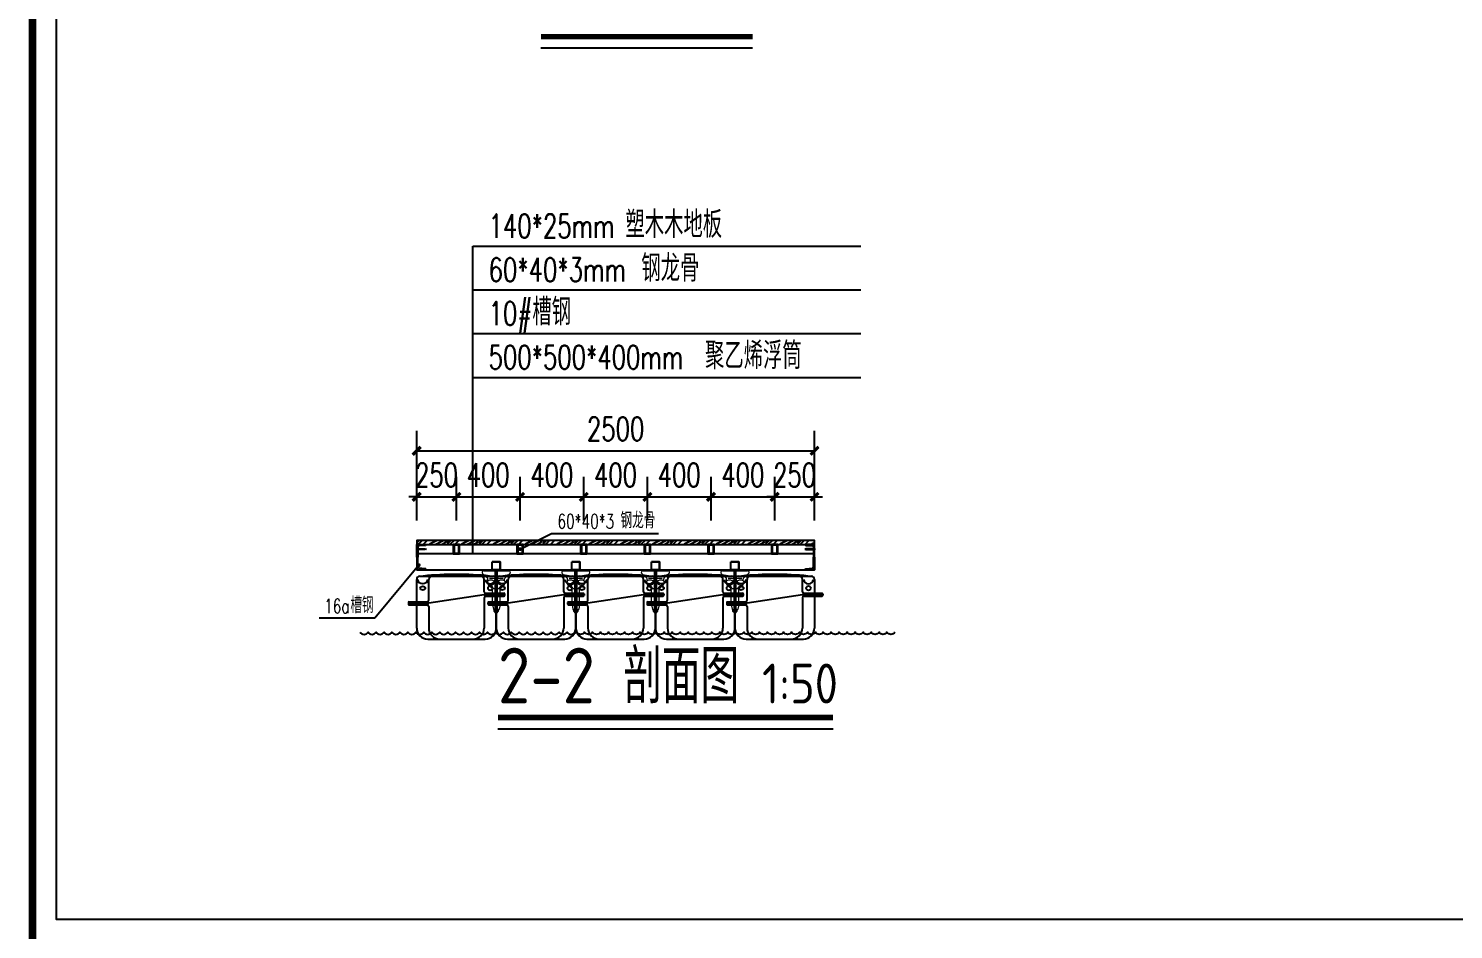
# Model space of a CAD drawing. Extents: x 120685 to 139536, y 100334 to 144511.
# Drawn here: x 120685 to 129640, y 116113 to 121774 of the extents above; entities that cross this region are included whole.
import ezdxf

# ---------------------------------------------------------------- set-up
doc = ezdxf.new("R2010")
doc.units = 0
doc.header["$LTSCALE"] = 1000
doc.header["$MEASUREMENT"] = 0
for name, color, linetype in [('DIM_LEAD', 3, 'Continuous'), ('DIM_SYMB', 3, 'Continuous'), ('PUB_DIM', 3, 'Continuous'), ('PUB_TEXT', 7, 'Continuous'), ('W-FLOAT_BOWL浮筒', 253, 'Continuous'), ('W-STEEL_FRAME钢架', 3, 'Continuous'), ('W-WOOD_FLOOR木地板', 30, 'Continuous'), ('W-WOOD_STUD木龙骨', 25, 'Continuous'), ('变形缝', 4, 'Continuous'), ('塑木板', 32, 'Continuous'), ('短销钉', 253, 'Continuous'), ('螺栓', 146, 'Continuous'), ('龙骨', 10, 'Continuous')]:
    doc.layers.add(name, color=color, linetype=linetype)
doc.layers.add('伯利恒浮筒', color=5, linetype='Continuous', lineweight=5)
doc.styles.add('_TCH_DIM', font='SIMPLEX', dxfattribs={"bigfont": 'GBCBIG'})
doc.styles.add('_TCH_DIM_T3', font='SIMPLEX', dxfattribs={"width": 0.705882, "bigfont": 'GBCBIG'})
doc.styles.get("Standard").update_dxf_attribs({"font": 'gbenor.shx', "bigfont": 'gbcbig.shx'})
doc.dimstyles.new('_TCH_ARCH&&50', dxfattribs={"dimtxt": 148.75, "dimasz": 50, "dimexe": 125, "dimexo": 150, "dimgap": 63.125, "dimtad": 1, "dimdec": 0, "dimzin": 0, "dimdsep": 46, "dimtxsty": '_TCH_DIM_T3', "dimblk": 'ARCHTICK', "dimcen": 0.09, "dimclrt": 7, "dimazin": 2, "dimtfac": 1, "dimtdec": 0, "dimtix": 1, "dimtmove": 2, "dimatfit": 3, "dimfxl": 0, "dimtolj": 1, "dimtzin": 0, "dimarcsym": 0})

# ---------------------------------------------------------------- blocks, each defined once
blk = doc.blocks.new('blhft')
at = {"layer": 'W-FLOAT_BOWL浮筒'}
for p, q in [((-250, 234.5), (-250, 375)), ((-230, 395), (230, 395)), ((-208.5, 397), (208.2, 397)), ((-208.5, 397), (-208.5, 395)), ((-174.3, 244.5), (-174.3, 375)), ((174.3, 298.5), (174.3, 375)), ((208.2, 397), (208.2, 395)), ((250, 375), (250, 288.5)), ((174.3, 279.5), (-174.3, 225.5)), ((174.3, 279.5), (302.1, 279.5)), ((184.3, 288.5), (298.1, 288.5)), ((184.3, 270.5), (298.1, 270.5)), ((250, 270.5), (250, 70)), ((-302, 225.5), (-174.3, 225.5)), ((-298, 234.5), (-184.3, 234.5)), ((-298, 216.5), (-184.3, 216.5)), ((-250, 70), (-250, 216.5)), ((-174.3, 206.5), (-174.3, 70)), ((174.3, 260.5), (174.3, 70)), ((-180, 0), (180, 0))]:
    blk.add_line(p, q, dxfattribs=at)
at = {"layer": 'W-FLOAT_BOWL浮筒', "ltscale": 0.5}
for p, q in [((302.1, 284.5), (302.1, 274.5)), ((-302, 230.5), (-302, 220.5))]:
    blk.add_line(p, q, dxfattribs=at)
at = {"layer": 'W-FLOAT_BOWL浮筒'}
for centre, radius, start, end in [((-230, 375), 20, 90, 180), ((-0.2, -1768.5), 2175.5, 84.50426, 95.49574), ((-154.3, 375), 20, 90, 180), ((154.3, 375), 20, 0, 90), ((230, 375), 20, 0, 90), ((184.3, 298.5), 10, 180, 270), ((184.3, 260.5), 10, 90, 180), ((298.1, 274.5), 4, 270, 0), ((-298, 220.5), 4, 180, 270), ((-184.3, 244.5), 10, 270, 0), ((-184.3, 206.5), 10, 0, 90), ((-180, 70), 70, 180, 270), ((-104.3, 70), 70, 180, 270), ((104.3, 70), 70, 270, 0), ((180, 70), 70, 270, 0)]:
    blk.add_arc(centre, radius, start, end, dxfattribs=at)
at = {"layer": 'W-FLOAT_BOWL浮筒', "ltscale": 0.5}
for centre, start, end in [((298.1, 284.5), 0, 90), ((-298, 230.5), 90, 180)]:
    blk.add_arc(centre, 4, start, end, dxfattribs=at)
at = {"layer": 'W-FLOAT_BOWL浮筒', "extrusion": (0, 0, -1)}
blk.add_ellipse((-212.1, 375), major_axis=(-30.4, 0), ratio=0.921809, start_param=3.141593, end_param=6.283185, dxfattribs=at)
at = {"layer": 'W-FLOAT_BOWL浮筒'}
blk.add_ellipse((211.9, 375.4), major_axis=(30.4, 0.1), ratio=0.921809, start_param=3.141593, end_param=6.283185, dxfattribs=at)
blk.add_ellipse((-212.1, 320.5), major_axis=(-16, 0), ratio=0.75, dxfattribs=at)
at = {"layer": 'W-FLOAT_BOWL浮筒', "extrusion": (0, 0, -1)}
blk.add_ellipse((212.1, 320.5), major_axis=(16, 0), ratio=0.75, dxfattribs=at)
blk = doc.blocks.new('dxd')
at = {"layer": '短销钉', "lineweight": 13}
for p, q in [((-85.7, 227.1), (-55.8, 200.2)), ((-79, 244.5), (79, 244.5)), ((-77.5, 244.5), (-77.5, 246.5)), ((-77.5, 246.5), (77.5, 246.5)), ((-52.5, 180.1), (-52.5, 192.7)), ((-42.5, 197.2), (42.5, 197.2)), ((52.5, 180.1), (52.5, 192.7)), ((85.7, 227.1), (55.8, 200.2)), ((77.5, 244.5), (77.5, 246.5)), ((-48.8, 152.9), (-27.7, 135.8)), ((-24, 30), (-24, 128)), ((-19.2, 132.8), (19.2, 132.8)), ((24, 30), (24, 128)), ((48.8, 152.9), (27.7, 135.8)), ((-29, 38.9), (-29, 45)), ((-26, 48), (-24, 48)), ((-24, 30), (24, 30)), ((-24, 30), (-18.4, 2)), ((-16, 0), (16, 0)), ((-6, 39), (-6, 44.3)), ((6, 39), (6, 44.3)), ((24, 30), (18.4, 2)), ((26, 48), (24, 48)), ((29, 38.9), (29, 45))]:
    blk.add_line(p, q, dxfattribs=at)
at = {"layer": '短销钉', "lineweight": 13, "ltscale": 0.1}
for p, q in [((-18.4, 2), (-18, 0)), ((-18, 0), (-16, 0)), ((16, 0), (18, 0)), ((18.4, 2), (18, 0))]:
    blk.add_line(p, q, dxfattribs=at)
at = {"layer": '短销钉', "lineweight": 13}
for centre, radius, start, end in [((-79, 234.5), 10, 90, 228.00092), ((0, -1254.1), 1502.6, 87.04345, 92.95655), ((-43.5, 170), 13.5, 126.56574, 231), ((-62.5, 192.7), 10, 0, 48.00092), ((-34.5, 154.5), 31.4, 56.41658, 122.85309), ((-25.5, 170), 13.5, 308.36964, 51.90106), ((25.5, 170), 13.5, 128.09894, 231.63036), ((34.5, 154.5), 31.3, 57.12872, 123.60194), ((43.5, 170), 13.5, 309, 53.43426), ((62.5, 192.7), 10, 131.99908, 180), ((79, 234.5), 10, 311.99908, 90), ((-42.5, 160.6), 10, 184.14788, 231), ((-34.5, 185.6), 31.4, 236.13806, 303.55692), ((-34, 128), 10, 0, 51), ((34.5, 185.6), 31.4, 236.43853, 303.86649), ((34, 128), 10, 129, 180), ((42.5, 160.6), 10, 309, 355.85212), ((-26, 45), 3, 90, 180), ((-16, 2.5), 2.5, 191.30993, 270), ((-3, 44.3), 3, 115.37693, 180), ((0, 38), 10, 64.62307, 115.37693), ((3, 44.3), 3, 0, 64.62307), ((16, 2.5), 2.5, 270, 348.69007), ((26, 45), 3, 0, 90)]:
    blk.add_arc(centre, radius, start, end, dxfattribs=at)
for centre, major_axis, start_param, end_param in [((-23, 38.9), (0, -9), 4.712389, 6.115737), ((0, 39), (0, 9), 1.570796, 4.712389)]:
    blk.add_ellipse(centre, major_axis=major_axis, ratio=0.666667, start_param=start_param, end_param=end_param, dxfattribs=at)
at = {"layer": '短销钉', "lineweight": 13, "extrusion": (0, 0, -1)}
blk.add_ellipse((23, 38.9), major_axis=(0, -9), ratio=0.666667, start_param=4.712389, end_param=6.115737, dxfattribs=at)
blk = doc.blocks.new('短销固定件正视面')
at = {"layer": '塑木板', "color": 156}
blk.add_lwpolyline([(2149439.3, 351498.7), (2149442.3, 351498.7), (2149489.3, 351498.7), (2149489.3, 351451.7), (2149489.3, 351448.7), (2149439.3, 351448.7)], close=True, dxfattribs=at)
at = {"layer": '塑木板', "color": 5}
blk.add_lwpolyline([(2149489.3, 351448.7), (2149489.3, 351498.7), (2149439.3, 351498.7)], dxfattribs=at)
at = {"layer": '螺栓', "color": 156}
blk.add_lwpolyline([(2149458.3, 351448.7), (2149458.3, 351181.7), (2149470.3, 351181.7), (2149470.3, 351448.7)], dxfattribs=at)
for points in [[(2149453.8, 351196.7), (2149474.8, 351196.7), (2149474.8, 351186.7), (2149453.8, 351186.7)], [(2149455.3, 351198.7), (2149473.3, 351198.7), (2149473.3, 351196.7), (2149455.3, 351196.7)], [(2149458.8, 351196.7), (2149469.8, 351196.7), (2149469.8, 351186.7), (2149458.8, 351186.7)]]:
    blk.add_lwpolyline(points, close=True, dxfattribs=at)
blk = doc.blocks.new('*U6')
at = {"color": 5}
for p, q in [((2.5, -13.4), (-2.5, -14.2)), ((2.5, -13.4), (-2.5, -14.2)), ((2.5, -15.4), (-2.5, -16.2)), ((2.5, -15.4), (-2.5, -16.2)), ((2.5, -17.4), (-2.5, -18.2)), ((2.5, -17.4), (-2.5, -18.2)), ((2.5, -19.4), (-2.5, -20.2)), ((2.5, -19.4), (-2.5, -20.2)), ((2.5, -19.4), (-2.5, -20.2)), ((2.5, -19.4), (-2.5, -20.2)), ((2.5, -21.4), (-2.5, -22.2)), ((2.5, -21.4), (-2.5, -22.2)), ((2.5, -21.4), (-2.5, -22.2)), ((2.5, -21.4), (-2.5, -22.2)), ((2.5, -23.4), (-2.5, -24.2)), ((2.5, -23.4), (-2.5, -24.2)), ((2.5, -25.4), (-2.5, -26.2)), ((2.5, -25.4), (-2.5, -26.2)), ((2.5, -27.4), (-2.5, -28.2)), ((2.5, -27.4), (-2.5, -28.2)), ((2.5, -29.4), (-2.5, -30.2)), ((2.5, -29.4), (-2.5, -30.2)), ((2.5, -29.4), (-2.5, -30.2)), ((2.5, -29.4), (-2.5, -30.2)), ((2.5, -31.4), (-2.5, -32.2)), ((2.5, -31.4), (-2.5, -32.2)), ((2.5, -31.4), (-2.5, -32.2)), ((2.5, -31.4), (-2.5, -32.2)), ((2.5, -33.4), (-2.5, -34.2)), ((2.5, -33.4), (-2.5, -34.2)), ((2.5, -35.4), (-2.5, -36.2)), ((2.5, -35.4), (-2.5, -36.2)), ((2.5, -37.4), (-2.5, -38.2)), ((2.5, -37.4), (-2.5, -38.2)), ((2.5, -39.4), (-2.5, -40.2)), ((2.5, -39.4), (-2.5, -40.2)), ((2.5, -39.4), (-2.5, -40.2)), ((2.5, -39.4), (-2.5, -40.2)), ((2.5, -41.4), (-2.5, -42.2)), ((2.5, -41.4), (-2.5, -42.2)), ((2.5, -41.4), (-2.5, -42.2)), ((2.5, -41.4), (-2.5, -42.2)), ((2.5, -43.4), (-2.5, -44.2)), ((2.5, -43.4), (-2.5, -44.2)), ((2.5, -46.4), (-2.5, -47.2)), ((2.5, -46.4), (-2.5, -47.2)), ((2.5, -48.4), (-2.5, -49.2)), ((2.5, -48.4), (-2.5, -49.2)), ((2.5, -48.4), (-2.5, -49.2)), ((2.5, -48.4), (-2.5, -49.2)), ((2.5, -50.4), (-2.5, -51.2)), ((2.5, -50.4), (-2.5, -51.2)), ((2.5, -50.4), (-2.5, -51.2)), ((2.5, -50.4), (-2.5, -51.2)), ((2.5, -52.4), (-2.5, -53.2)), ((2.5, -52.4), (-2.5, -53.2)), ((2.5, -52.4), (-2.5, -53.2)), ((-1.9, -52.5), (-1.9, -1)), ((-1.9, -1), (1.8, -1)), ((0, -60), (-1.9, -52.5)), ((2, -54.5), (-1.9, -55.1)), ((1.5, -56.6), (-1.4, -57)), ((1, -58.6), (-0.9, -59)), ((1.8, -52.5), (0, -60)), ((1.8, -1), (1.8, -52.5))]:
    blk.add_line(p, q, dxfattribs=at)
blk.add_lwpolyline([(-3.2, 0), (-2.2, -1), (2.2, -1), (3.2, 0)], close=True, dxfattribs=at)
blk = doc.blocks.new('A$C0837b8cf')
at = {"layer": 'W-STEEL_FRAME钢架'}
for points in [[(0, 60), (0, 140), (58, 140), (58, 137.5, -0.414214), (53.7, 133.2), (13, 130.1, 0.387359), (6.8, 121.7), (6.8, 60)], [(0, 60), (0, -20), (58, -20), (58, -17.5, 0.414214), (53.7, -13.2), (13, -10.1, -0.355029), (6.8, -1.7), (6.8, 60)]]:
    blk.add_lwpolyline(points, format="xyb", dxfattribs=at)
blk = doc.blocks.new('*U21')
at = {"layer": '龙骨'}
for points in [[(-25, -30), (15, -30), (15, 30), (-25, 30)], [(-20, -25), (10, -25), (10, 25), (-20, 25)]]:
    blk.add_lwpolyline(points, close=True, dxfattribs=at)
blk = doc.blocks.new('*U22')
at = {"layer": '变形缝', "color": 0, "linetype": 'ByBlock', "lineweight": -2, "transparency": 16777216}
for p in [(0, 0), (400, 0), (800, 0), (1200, 0), (1600, 0), (2000, 0)]:
    blk.add_blockref('*U21', p, dxfattribs=at)
blk = doc.blocks.new('*U19')
at = {"layer": '伯利恒浮筒'}
blk.add_blockref('blhft', (0, -203.5), dxfattribs=at)
blk = doc.blocks.new('*U20')
at = {"color": 0, "linetype": 'ByBlock', "lineweight": -2, "transparency": 16777216}
blk.add_blockref('*U19', (0, 0), dxfattribs=at)
blk = doc.blocks.new('*U31')
at = {"layer": '伯利恒浮筒'}
blk.add_blockref('blhft', (0, -203.5), dxfattribs=at)
blk = doc.blocks.new('*U32')
at = {"color": 0, "linetype": 'ByBlock', "lineweight": -2, "transparency": 16777216}
blk.add_blockref('*U31', (0, 0), dxfattribs=at)
blk = doc.blocks.new('_ArchTick')
at = {"color": 0, "linetype": 'ByBlock', "const_width": 0.4}
blk.add_lwpolyline([(-0.5, -0.5), (0.5, 0.5)], dxfattribs=at)
blk = doc.blocks.new('*D82')
at = {"layer": 'Defpoints', "color": 0, "transparency": 16777216}
for p in [(123374.2, 118831.7), (123124.4, 118533.1), (123374.2, 118533.1)]:
    blk.add_point(p, dxfattribs=at)
at = {"layer": 'PUB_DIM', "color": 0, "lineweight": -2, "transparency": 16777216}
for p, q in [((123124.4, 118683.1), (123124.4, 118956.7)), ((123374.2, 118683.1), (123374.2, 118956.7)), ((123124.4, 118831.7), (123074.4, 118831.7)), ((123124.4, 118831.7), (123374.2, 118831.7)), ((123374.2, 118831.7), (123424.2, 118831.7))]:
    blk.add_line(p, q, dxfattribs=at)
at = {"layer": 'PUB_DIM', "color": 0, "lineweight": -2, "transparency": 16777216, "xscale": 50, "yscale": 50, "zscale": 50}
blk.add_blockref('_ArchTick', (123124.4, 118831.7), dxfattribs=at)
at = {"layer": 'PUB_DIM', "color": 0, "lineweight": -2, "transparency": 16777216, "xscale": 50, "yscale": 50, "zscale": 50, "rotation": 180}
blk.add_blockref('_ArchTick', (123374.2, 118831.7), dxfattribs=at)
at = {"layer": 'PUB_DIM', "color": 7, "transparency": 16777216, "insert": (123249.3, 118969.2), "char_height": 148.75, "attachment_point": 5, "style": '_TCH_DIM_T3'}
blk.add_mtext('\\A1;250', dxfattribs=at)
blk = doc.blocks.new('*D83')
at = {"layer": 'Defpoints', "color": 0, "transparency": 16777216}
for p in [(123774.2, 118831.7), (123374.2, 118533.1), (123774.2, 118533.1)]:
    blk.add_point(p, dxfattribs=at)
at = {"layer": 'PUB_DIM', "color": 0, "lineweight": -2, "transparency": 16777216}
for p, q in [((123374.2, 118683.1), (123374.2, 118956.7)), ((123774.2, 118683.1), (123774.2, 118956.7)), ((123374.2, 118831.7), (123774.2, 118831.7))]:
    blk.add_line(p, q, dxfattribs=at)
at = {"layer": 'PUB_DIM', "color": 0, "lineweight": -2, "transparency": 16777216, "xscale": 50, "yscale": 50, "zscale": 50, "rotation": 180}
blk.add_blockref('_ArchTick', (123374.2, 118831.7), dxfattribs=at)
at = {"layer": 'PUB_DIM', "color": 0, "lineweight": -2, "transparency": 16777216, "xscale": 50, "yscale": 50, "zscale": 50}
blk.add_blockref('_ArchTick', (123774.2, 118831.7), dxfattribs=at)
at = {"layer": 'PUB_DIM', "color": 7, "transparency": 16777216, "insert": (123574.2, 118969.2), "char_height": 148.75, "attachment_point": 5, "style": '_TCH_DIM_T3'}
blk.add_mtext('\\A1;400', dxfattribs=at)
blk = doc.blocks.new('*D84')
at = {"layer": 'Defpoints', "color": 0, "transparency": 16777216}
for p in [(124174.2, 118831.7), (123774.2, 118533.1), (124174.2, 118533.1)]:
    blk.add_point(p, dxfattribs=at)
at = {"layer": 'PUB_DIM', "color": 0, "lineweight": -2, "transparency": 16777216}
for p, q in [((123774.2, 118683.1), (123774.2, 118956.7)), ((124174.2, 118683.1), (124174.2, 118956.7)), ((123774.2, 118831.7), (124174.2, 118831.7))]:
    blk.add_line(p, q, dxfattribs=at)
at = {"layer": 'PUB_DIM', "color": 0, "lineweight": -2, "transparency": 16777216, "xscale": 50, "yscale": 50, "zscale": 50, "rotation": 180}
blk.add_blockref('_ArchTick', (123774.2, 118831.7), dxfattribs=at)
at = {"layer": 'PUB_DIM', "color": 0, "lineweight": -2, "transparency": 16777216, "xscale": 50, "yscale": 50, "zscale": 50}
blk.add_blockref('_ArchTick', (124174.2, 118831.7), dxfattribs=at)
at = {"layer": 'PUB_DIM', "color": 7, "transparency": 16777216, "insert": (123974.2, 118969.2), "char_height": 148.75, "attachment_point": 5, "style": '_TCH_DIM_T3'}
blk.add_mtext('\\A1;400', dxfattribs=at)
blk = doc.blocks.new('*D85')
at = {"layer": 'Defpoints', "color": 0, "transparency": 16777216}
for p in [(124574.2, 118831.7), (124174.2, 118533.1), (124574.2, 118533.1)]:
    blk.add_point(p, dxfattribs=at)
at = {"layer": 'PUB_DIM', "color": 0, "lineweight": -2, "transparency": 16777216}
for p, q in [((124174.2, 118683.1), (124174.2, 118956.7)), ((124574.2, 118683.1), (124574.2, 118956.7)), ((124174.2, 118831.7), (124574.2, 118831.7))]:
    blk.add_line(p, q, dxfattribs=at)
at = {"layer": 'PUB_DIM', "color": 0, "lineweight": -2, "transparency": 16777216, "xscale": 50, "yscale": 50, "zscale": 50, "rotation": 180}
blk.add_blockref('_ArchTick', (124174.2, 118831.7), dxfattribs=at)
at = {"layer": 'PUB_DIM', "color": 0, "lineweight": -2, "transparency": 16777216, "xscale": 50, "yscale": 50, "zscale": 50}
blk.add_blockref('_ArchTick', (124574.2, 118831.7), dxfattribs=at)
at = {"layer": 'PUB_DIM', "color": 7, "transparency": 16777216, "insert": (124374.2, 118969.2), "char_height": 148.75, "attachment_point": 5, "style": '_TCH_DIM_T3'}
blk.add_mtext('\\A1;400', dxfattribs=at)
blk = doc.blocks.new('*D86')
at = {"layer": 'Defpoints', "color": 0, "transparency": 16777216}
for p in [(124974.2, 118831.7), (124574.2, 118533.1), (124974.2, 118533.1)]:
    blk.add_point(p, dxfattribs=at)
at = {"layer": 'PUB_DIM', "color": 0, "lineweight": -2, "transparency": 16777216}
for p, q in [((124574.2, 118683.1), (124574.2, 118956.7)), ((124974.2, 118683.1), (124974.2, 118956.7)), ((124574.2, 118831.7), (124974.2, 118831.7))]:
    blk.add_line(p, q, dxfattribs=at)
at = {"layer": 'PUB_DIM', "color": 0, "lineweight": -2, "transparency": 16777216, "xscale": 50, "yscale": 50, "zscale": 50, "rotation": 180}
blk.add_blockref('_ArchTick', (124574.2, 118831.7), dxfattribs=at)
at = {"layer": 'PUB_DIM', "color": 0, "lineweight": -2, "transparency": 16777216, "xscale": 50, "yscale": 50, "zscale": 50}
blk.add_blockref('_ArchTick', (124974.2, 118831.7), dxfattribs=at)
at = {"layer": 'PUB_DIM', "color": 7, "transparency": 16777216, "insert": (124774.2, 118969.2), "char_height": 148.75, "attachment_point": 5, "style": '_TCH_DIM_T3'}
blk.add_mtext('\\A1;400', dxfattribs=at)
blk = doc.blocks.new('*D87')
at = {"layer": 'Defpoints', "color": 0, "transparency": 16777216}
for p in [(125374.2, 118831.7), (124974.2, 118533.1), (125374.2, 118533.1)]:
    blk.add_point(p, dxfattribs=at)
at = {"layer": 'PUB_DIM', "color": 0, "lineweight": -2, "transparency": 16777216}
for p, q in [((124974.2, 118683.1), (124974.2, 118956.7)), ((125374.2, 118683.1), (125374.2, 118956.7)), ((124974.2, 118831.7), (125374.2, 118831.7))]:
    blk.add_line(p, q, dxfattribs=at)
at = {"layer": 'PUB_DIM', "color": 0, "lineweight": -2, "transparency": 16777216, "xscale": 50, "yscale": 50, "zscale": 50, "rotation": 180}
blk.add_blockref('_ArchTick', (124974.2, 118831.7), dxfattribs=at)
at = {"layer": 'PUB_DIM', "color": 0, "lineweight": -2, "transparency": 16777216, "xscale": 50, "yscale": 50, "zscale": 50}
blk.add_blockref('_ArchTick', (125374.2, 118831.7), dxfattribs=at)
at = {"layer": 'PUB_DIM', "color": 7, "transparency": 16777216, "insert": (125174.2, 118969.2), "char_height": 148.75, "attachment_point": 5, "style": '_TCH_DIM_T3'}
blk.add_mtext('\\A1;400', dxfattribs=at)
blk = doc.blocks.new('*D88')
at = {"layer": 'Defpoints', "color": 0, "transparency": 16777216}
for p in [(125624.4, 118831.7), (125374.2, 118533.1), (125624.4, 118533.1)]:
    blk.add_point(p, dxfattribs=at)
at = {"layer": 'PUB_DIM', "color": 0, "lineweight": -2, "transparency": 16777216}
for p, q in [((125374.2, 118683.1), (125374.2, 118956.7)), ((125624.4, 118683.1), (125624.4, 118956.7)), ((125374.2, 118831.7), (125324.2, 118831.7)), ((125374.2, 118831.7), (125624.4, 118831.7)), ((125624.4, 118831.7), (125674.4, 118831.7))]:
    blk.add_line(p, q, dxfattribs=at)
at = {"layer": 'PUB_DIM', "color": 0, "lineweight": -2, "transparency": 16777216, "xscale": 50, "yscale": 50, "zscale": 50}
blk.add_blockref('_ArchTick', (125374.2, 118831.7), dxfattribs=at)
at = {"layer": 'PUB_DIM', "color": 0, "lineweight": -2, "transparency": 16777216, "xscale": 50, "yscale": 50, "zscale": 50, "rotation": 180}
blk.add_blockref('_ArchTick', (125624.4, 118831.7), dxfattribs=at)
at = {"layer": 'PUB_DIM', "color": 7, "transparency": 16777216, "insert": (125499.3, 118969.2), "char_height": 148.75, "attachment_point": 5, "style": '_TCH_DIM_T3'}
blk.add_mtext('\\A1;250', dxfattribs=at)
blk = doc.blocks.new('*D89')
at = {"layer": 'Defpoints', "color": 0, "transparency": 16777216}
for p in [(125624.4, 119120.9), (123124.4, 118558.1), (125624.4, 118558.1)]:
    blk.add_point(p, dxfattribs=at)
at = {"layer": 'PUB_DIM', "color": 0, "lineweight": -2, "transparency": 16777216}
for p, q in [((123124.4, 118708.1), (123124.4, 119245.9)), ((125624.4, 118708.1), (125624.4, 119245.9)), ((123124.4, 119120.9), (125624.4, 119120.9))]:
    blk.add_line(p, q, dxfattribs=at)
at = {"layer": 'PUB_DIM', "color": 0, "lineweight": -2, "transparency": 16777216, "xscale": 50, "yscale": 50, "zscale": 50, "rotation": 180}
blk.add_blockref('_ArchTick', (123124.4, 119120.9), dxfattribs=at)
at = {"layer": 'PUB_DIM', "color": 0, "lineweight": -2, "transparency": 16777216, "xscale": 50, "yscale": 50, "zscale": 50}
blk.add_blockref('_ArchTick', (125624.4, 119120.9), dxfattribs=at)
at = {"layer": 'PUB_DIM', "color": 7, "transparency": 16777216, "insert": (124374.4, 119258.4), "char_height": 148.75, "attachment_point": 5, "style": '_TCH_DIM_T3'}
blk.add_mtext('\\A1;2500', dxfattribs=at)

msp = doc.modelspace()

# ---------------------------------------------------------------- hatches: boundary and pattern name
at = {"layer": 'W-WOOD_STUD木龙骨'}
h = msp.add_hatch(dxfattribs=at)
h.set_pattern_fill('木纹03', color=256, scale=100)
h.set_pattern_definition([(0, (-1023000.55, -324572.05), (200, 200), [10, -190]), (90, (-1022920.55, -324502.05), (-200, 200), [20, -180]), (45, (-1022960.55, -324522.05), (0, 199.998082), [14.14, -42.42, 14.14, -28.28, 99, -85]), (45, (-1023010.55, -324582.05), (0, 200), [14.142, -28.284, 14.142, -226.2]), (45, (-1022940.55, -324562.05), (0, 200), [14.142, -268.700712]), (45, (-1022920.55, -324572.05), (0, 200), [14.142, -268.700712]), (45, (-1022950.55, -324552.05), (0, 200), [14.142, -268.700712]), (45, (-1022960.55, -324542.05), (0, 200), [28.284, -254.558712]), (45, (-1022910.55, -324392.05), (0, 200), [28.284, -254.558712]), (45, (-1022980.55, -324532.05), (0, 200), [56.568, -226.274712]), (45, (-1022990.55, -324522.05), (0, 200), [56.568, -226.274712]), (45, (-1022860.55, -324462.05), (0, 200), [56.568, -226.274712]), (45, (-1023000.55, -324502.05), (0, 200), [42.4264, -240.416312]), (45, (-1023040.55, -324472.05), (0, 200), [42.4264, -240.416312]), (45, (-1023020.55, -324492.05), (0, 200), [42.4264, -240.416312]), (45, (-1022890.55, -324432.05), (0, 200), [70.71068, -212.132032]), (45, (-1022910.55, -324422.05), (0, 200), [70.71068, -212.132032]), (45, (-1022890.55, -324472.05), (0, 200), [98.99495, -183.847763]), (26.565051, (-1022980.55, -324552.05), (200, 8e-08), [22.360678, -424.852916]), (26.565051, (-1022940.55, -324492.05), (200, 8e-08), [22.360678, -424.852916]), (26.565051, (-1022950.55, -324512.05), (200, 8e-08), [22.360678, -424.852916]), (26.565051, (-1022990.55, -324572.05), (200, 8e-08), [44.72136, -402.492235]), (26.565051, (-1022950.55, -324482.05), (200, 8e-08), [67.08204, -380.131556]), (26.565051, (-1022970.55, -324472.05), (200, 8e-08), [89.44272, -357.770876]), (26.565051, (-1022990.55, -324462.05), (200, 8e-08), [89.44272, -357.770876]), (26.565051, (-1023020.55, -324402.05), (200, 8e-08), [89.44272, -357.770876]), (26.565051, (-1023020.55, -324422.05), (200, 8e-08), [111.8034, -335.410195]), (26.565051, (-1023010.55, -324442.05), (200, 8e-08), [111.8034, -335.410195]), (63.434949, (-1022940.55, -324522.05), (1e-08, 200), [22.360678, -424.852916]), (63.434949, (-1022970.55, -324542.05), (1e-08, 200), [22.360678, -424.852916]), (63.434949, (-1023000.55, -324572.05), (1e-08, 200), [44.72136, -402.492235]), (63.434949, (-1022940.55, -324542.05), (1e-08, 200), [44.72136, -402.492235]), (63.434949, (-1023020.55, -324582.05), (1e-08, 200), [67.08204, -380.131556]), (63.434949, (-1023040.55, -324582.05), (1e-08, 200), [89.44272, -357.770876]), (63.434949, (-1022860.55, -324572.05), (1e-08, 200), [89.44272, -357.770876]), (63.434949, (-1022930.55, -324552.05), (1e-08, 200), [89.44272, -357.770876]), (63.434949, (-1022890.55, -324572.05), (1e-08, 200), [111.8034, -335.410195]), (63.434949, (-1022910.55, -324562.05), (1e-08, 200), [111.8034, -335.410195])])
h.paths.add_polyline_path([(125624.4, 118533.1), (125624.4, 118558.1), (123124.4, 118558.1), (123124.4, 118533.1)])

# ---------------------------------------------------------------- linework, layer by layer
at = {"const_width": 50}
msp.add_lwpolyline([(120709.8, 129730.3), (139510.9, 129730.3), (139510.9, 116025.9), (120709.8, 116025.9)], close=True, dxfattribs=at)
msp.add_lwpolyline([(120859.8, 129580.3), (139360.9, 129580.3), (139360.9, 116175.9), (120859.8, 116175.9)], close=True)
at = {"color": 4}
for points in [[(122769, 117980.6, 0.520567), (122819, 117980.6, 0.520567), (122869, 117980.6, 0.520567), (122919, 117980.6, 0.520567), (122969, 117980.6, 0.520567), (123019, 117980.6, 0.520567), (123069, 117980.6, 0.520567), (123119, 117980.6, 0.520567), (123169, 117980.6, 0.520567), (123219, 117980.6, 0.520567), (123269, 117980.6, 0.520567), (123319, 117980.6, 0.520567), (123369, 117980.6, 0.520567), (123419, 117980.6, 0.520567), (123469, 117980.6, 0.520567), (123519, 117980.6, 0.520567), (123569, 117980.6, 0.520567), (123619, 117980.6, 0.520567), (123669, 117980.6, 0.520567), (123719, 117980.6, 0.520567), (123769, 117980.6, 0.520567), (123819, 117980.6, 0.520567), (123869, 117980.6, 0.520567), (123919, 117980.6, 0.520567), (123969, 117980.6, 0.520567), (124019, 117980.6, 0.520567), (124069, 117980.6, 0.520567), (124119, 117980.6, 0.064694), (124124.3, 117974.8, 0.064694)], [(125479.6, 117980.6, -0.520567), (125429.6, 117980.6, -0.520567), (125379.6, 117980.6, -0.520567), (125329.6, 117980.6, -0.520567), (125279.6, 117980.6, -0.520567), (125229.6, 117980.6, -0.520567), (125179.6, 117980.6, -0.520567), (125129.6, 117980.6, -0.520567), (125079.6, 117980.6, -0.520567), (125029.6, 117980.6, -0.520567), (124979.6, 117980.6, -0.520567), (124929.6, 117980.6, -0.520567), (124879.6, 117980.6, -0.520567), (124829.6, 117980.6, -0.520567), (124779.6, 117980.6, -0.520567), (124729.6, 117980.6, -0.520567), (124679.6, 117980.6, -0.520567), (124629.6, 117980.6, -0.520567), (124579.6, 117980.6, -0.520567), (124529.6, 117980.6, -0.520567), (124479.6, 117980.6, -0.520567), (124429.6, 117980.6, -0.520567), (124379.6, 117980.6, -0.520567), (124329.6, 117980.6, -0.520567), (124279.6, 117980.6, -0.520567), (124229.6, 117980.6, -0.520567), (124179.6, 117980.6, -0.520567), (124129.6, 117980.6, -0.064694), (124124.3, 117974.8, -0.064694)], [(126129.6, 117980.6, -0.520567), (126079.6, 117980.6, -0.520567), (126029.6, 117980.6, -0.520567), (125979.6, 117980.6, -0.520567), (125929.6, 117980.6, -0.520567), (125879.6, 117980.6, -0.520567), (125829.6, 117980.6, -0.520567), (125779.6, 117980.6, -0.520567), (125729.6, 117980.6, -0.520567), (125679.6, 117980.6, -0.520567), (125629.6, 117980.6, -0.520567), (125579.6, 117980.6, -0.520567), (125529.6, 117980.6, -0.520567), (125479.6, 117980.6, -0.520567), (125429.6, 117980.6, -0.520567), (125379.6, 117980.6, -0.520567), (125329.6, 117980.6, -0.520567), (125279.6, 117980.6, -0.520567), (125229.6, 117980.6, -0.520567), (125179.6, 117980.6, -0.520567), (125129.6, 117980.6, -0.520567), (125079.6, 117980.6, -0.520567), (125029.6, 117980.6, -0.520567), (124979.6, 117980.6, -0.520567), (124929.6, 117980.6, -0.520567), (124879.6, 117980.6, -0.520567), (124829.6, 117980.6, -0.520567), (124779.6, 117980.6, -0.064694), (124774.3, 117974.8, -0.064694)]]:
    msp.add_lwpolyline(points, format="xyb", dxfattribs=at)
at = {"layer": 'DIM_LEAD'}
for p, q in [((123774.2, 118503.1), (123971.2, 118601.7)), ((123971.2, 118601.7), (124644.4, 118601.7)), ((123137.2, 118402.9), (122861.2, 118069.3)), ((122861.2, 118069.3), (122511.1, 118069.3))]:
    msp.add_line(p, q, dxfattribs=at)
at = {"layer": 'DIM_LEAD', "const_width": 12}
for points in [[(123768.9, 118500.4, 1), (123779.6, 118505.8, 1)], [(123141, 118407.5, 1), (123133.4, 118398.3, 1)]]:
    msp.add_lwpolyline(points, format="xyb", close=True, dxfattribs=at)
at = {"layer": 'DIM_SYMB'}
for p, q in [((123476.4, 119582.2), (123476.4, 120406.5)), ((123476.4, 120406.5), (125915.7, 120406.5)), ((123476.4, 120131.7), (125915.7, 120131.7)), ((123476.4, 119857), (125915.7, 119857)), ((123476.4, 118473), (123476.4, 119582.2)), ((123476.4, 119582.2), (125915.7, 119582.2))]:
    msp.add_line(p, q, dxfattribs=at)
at = {"layer": 'DIM_SYMB', "const_width": 35}
for points in [[(123905.4, 121723), (125235.3, 121723)], [(123634.4, 117445.2), (125740.7, 117445.2)]]:
    msp.add_lwpolyline(points, dxfattribs=at)
at = {"layer": 'DIM_SYMB'}
for points in [[(123905.4, 121653), (125235.3, 121653)], [(123634.4, 117375.2), (125740.7, 117375.2)]]:
    msp.add_lwpolyline(points, dxfattribs=at)
at = {"layer": 'W-STEEL_FRAME钢架'}
msp.add_lwpolyline([(123124.2, 118373), (125624.4, 118373), (125624.4, 118473), (123124.2, 118473)], close=True, dxfattribs=at)
at = {"layer": 'W-WOOD_STUD木龙骨'}
msp.add_lwpolyline([(123124.4, 118533.1), (125624.4, 118533.1), (125624.4, 118558.1), (123124.4, 118558.1)], close=True, dxfattribs=at)

# ---------------------------------------------------------------- block references
at = {"rotation": 90.00000000000001}
msp.add_blockref('*U6', (123123.2, 118503), dxfattribs=at)
at = {"xscale": -1, "rotation": 270}
msp.add_blockref('*U6', (125625.2, 118503), dxfattribs=at)
for name, p in [('*U20', (124874.4, 118140.8)), ('*U32', (125374.4, 118140.8))]:
    msp.add_blockref(name, p)
at = {"layer": 'W-WOOD_FLOOR木地板'}
msp.add_blockref('A$C0837b8cf', (123124.2, 118393), dxfattribs=at)
at = {"layer": 'W-WOOD_FLOOR木地板', "xscale": -1}
msp.add_blockref('A$C0837b8cf', (125624.4, 118393), dxfattribs=at)
at = {"layer": '伯利恒浮筒'}
for p in [(123374.4, 117937.3), (123874.4, 117937.3), (124374.4, 117937.3)]:
    msp.add_blockref('blhft', p, dxfattribs=at)
at = {"layer": '变形缝'}
msp.add_blockref('*U22', (123379.2, 118503.1), dxfattribs=at)
at = {"layer": '塑木板', "color": 0}
for p in [(-2025839.9, -233075.7), (-2025339.9, -233075.7), (-2024839.9, -233075.7), (-2024339.9, -233075.7)]:
    msp.add_blockref('短销固定件正视面', p, dxfattribs=at)
at = {"layer": '短销钉'}
for p in [(123624.4, 118123), (124124.4, 118123), (124624.4, 118123), (125124.4, 118123)]:
    msp.add_blockref('dxd', p, dxfattribs=at)

# ---------------------------------------------------------------- texts
at = {"layer": 'PUB_TEXT', "color": 7, "style": '_TCH_DIM'}
for s, height, p in [('塑木木地板', 168.79, (124436.1, 120459)), ('钢龙骨', 168.79, (124536.1, 120184.2)), ('槽钢', 168.79, (123851.1, 119909.5)), ('聚乙烯浮筒', 168.79, (124936.1, 119634.7)), ('钢龙骨', 101.28, (124405.1, 118633.2)), ('槽钢', 101.28, (122707.6, 118100.8))]:
    msp.add_text(s, height=height, dxfattribs=at).set_placement(p)
at = {"layer": 'PUB_TEXT', "color": 7, "style": '_TCH_DIM', "width": 0.705882}
for s, height, p in [('140*25mm', 148.75, (123576.1, 120459)), ('60*40*3mm', 148.75, (123576.1, 120184.2)), ('10#', 148.75, (123576.1, 119909.5)), ('500*500*400mm', 148.75, (123576.1, 119634.7)), ('60*40*3', 89.25, (124009.1, 118633.2)), ('16a', 89.25, (122542.6, 118100.8))]:
    msp.add_text(s, height=height, dxfattribs=at).set_placement(p)
at = {"layer": 'PUB_TEXT', "color": 7}
for s, height, p in [('2-2', 350, (123634.4, 117533.8)), ('剖面图', 337.59, (124421.9, 117533.8)), ('1:50', 250, (125294.7, 117533.8))]:
    msp.add_text(s, height=height, dxfattribs=at).set_placement(p)

# ---------------------------------------------------------------- dimensions: what is measured, and where the dimension line sits
at = {"layer": 'PUB_DIM'}
for p1, p2, distance, picture, middle in [((123124.4, 118558.1), (125624.4, 118558.1), 562.8, '*D89', (124374.4, 119258.4)), ((123124.4, 118533.1), (123374.2, 118533.1), 298.6, '*D82', (123249.3, 118969.2)), ((123374.2, 118533.1), (123774.2, 118533.1), 298.6, '*D83', (123574.2, 118969.2)), ((123774.2, 118533.1), (124174.2, 118533.1), 298.6, '*D84', (123974.2, 118969.2)), ((124174.2, 118533.1), (124574.2, 118533.1), 298.6, '*D85', (124374.2, 118969.2)), ((124574.2, 118533.1), (124974.2, 118533.1), 298.6, '*D86', (124774.2, 118969.2)), ((124974.2, 118533.1), (125374.2, 118533.1), 298.6, '*D87', (125174.2, 118969.2)), ((125374.2, 118533.1), (125624.4, 118533.1), 298.6, '*D88', (125499.3, 118969.2))]:
    dim = msp.add_aligned_dim(p1=p1, p2=p2, distance=distance, dimstyle='_TCH_ARCH&&50', dxfattribs=at)
    dim.commit()
    dim.dimension.update_dxf_attribs({"geometry": picture, "text_midpoint": middle})

doc.saveas('drawing.dxf')
